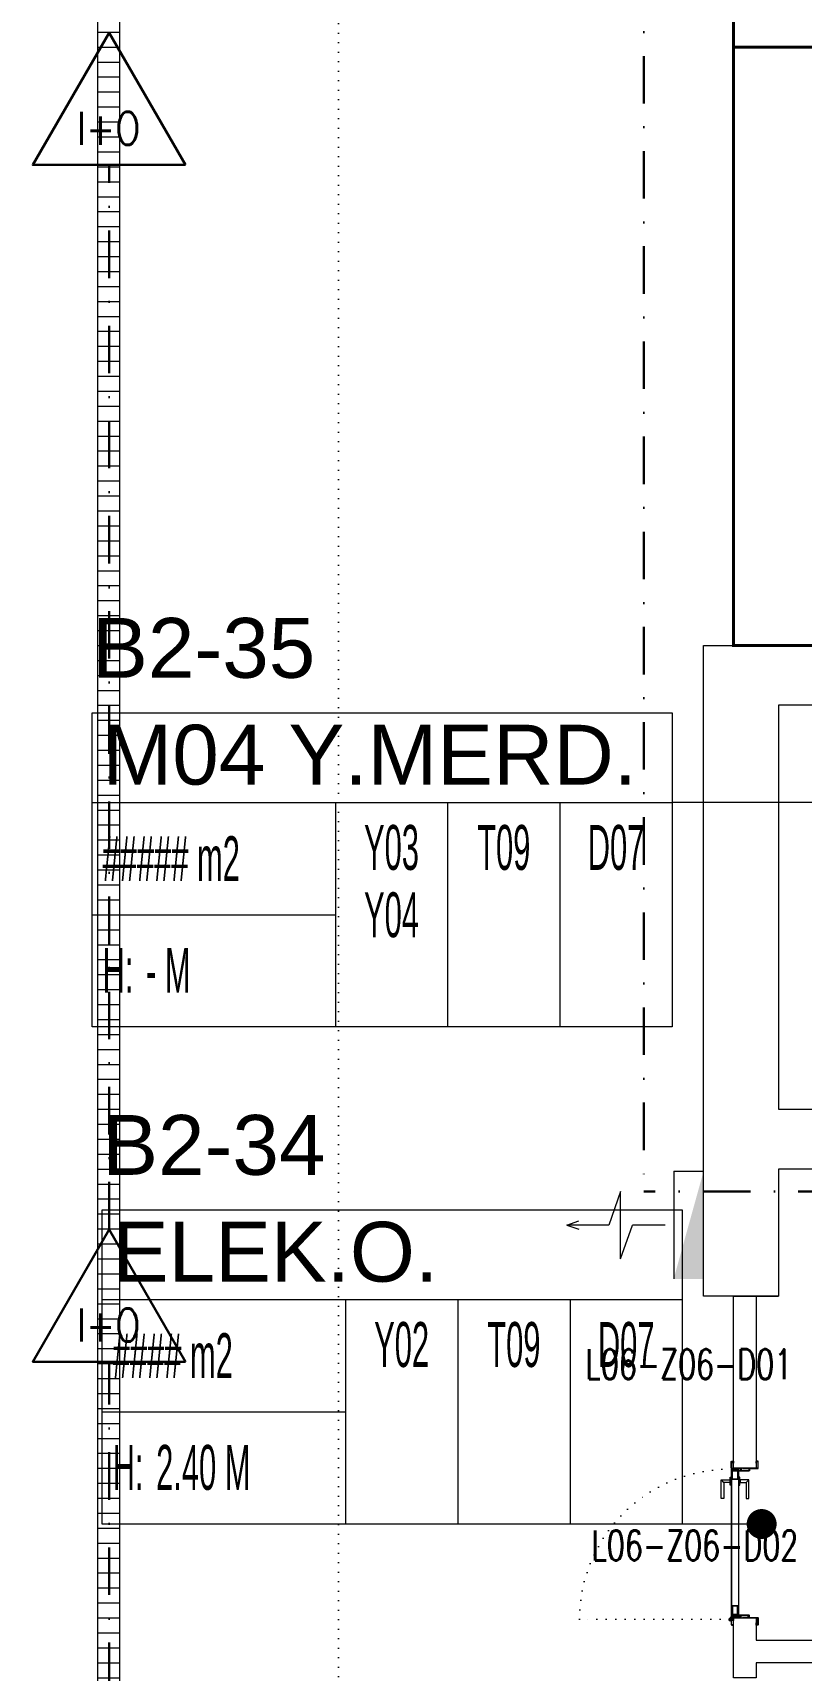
# Model space of a CAD drawing. Header units: metres. Extents: x -19121 to 152404, y -12107 to 29421.
# Drawn here: x 7972 to 8485, y 1795 to 2890 of the extents above; entities that cross this region are included whole.
import ezdxf
from ezdxf.enums import TextEntityAlignment as Align

# ---------------------------------------------------------------- set-up
doc = ezdxf.new("R2010")
doc.units = ezdxf.units.M
doc.header["$LTSCALE"] = 50
doc.header["$MEASUREMENT"] = 0
for name, pattern in [('DASHDOT', [25.4, 12.7, -6.35, 0, -6.35]), ('DOT2', [0.125, 0, -0.125]), ('HIDDEN', [0.375, 0.25, -0.125])]:
    doc.linetypes.add(name, pattern=pattern)
doc.layers.get('0').update_dxf_attribs({"color": 9, "lineweight": 9})
for name, color, linetype, lineweight in [('00', 9, 'Continuous', 9), ('01', 9, 'Continuous', 9), ('06B', 9, 'Continuous', 9), ('06D', 9, 'Continuous', 9), ('10', 9, 'Continuous', 9), ('20', 9, 'DOT2', 9), ('21_mahal200', 9, 'Continuous', 9), ('32-ekipman', 9, 'Continuous', 9), ('E-DEDEKTÖR NUMARALARI', 20, 'Continuous', 30), ('E-KABLO', 7, 'Continuous', 30), ('E-KOMBİNE DEDEKTÖR (ISI+OPTİK DUMAN)', 7, 'Continuous', 30)]:
    doc.layers.add(name, color=color, linetype=linetype, lineweight=lineweight)
doc.styles.add('Arial', font='arial.ttf', dxfattribs={"height": 2.5})
doc.styles.add('E-YAZI', font='txttw.shx', dxfattribs={"height": 200})
doc.styles.add('MuuM_TEXT-STANDART', font='ARIALN.TTF')
doc.dimstyles.new('MuuM_DIM200', dxfattribs={"dimscale": 20, "dimtxt": 2, "dimasz": 1, "dimexe": 1, "dimexo": 1, "dimgap": 1, "dimtad": 1, "dimdec": 1, "dimrnd": 0.5, "dimdsep": 46, "dimtxsty": 'MuuM_TEXT-STANDART', "dimblk": 'ARCHTICK', "dimcen": 0, "dimdle": 0.15, "dimclrd": 256, "dimclre": 256, "dimclrt": 256, "dimadec": 0, "dimazin": 0, "dimtfac": 5, "dimtdec": 1, "dimtix": 1, "dimtmove": 2, "dimatfit": 3, "dimldrblk": 'DOT', "dimfxl": 3, "dimfxlon": 1, "dimtolj": 1, "dimlwd": -1, "dimlwe": -1, "dimarcsym": 0})

# ---------------------------------------------------------------- blocks, each defined once
blk = doc.blocks.new('100_KOMBİNE DEDEKTÖR (ISI+OPTİK DUMAN) 085')
at = {"layer": 'E-KOMBİNE DEDEKTÖR (ISI+OPTİK DUMAN)', "color": 4}
blk.add_lwpolyline([(2.55, 0), (0, 4.416), (-2.55, 0)], close=True, dxfattribs=at)
at = {"layer": 'E-KOMBİNE DEDEKTÖR (ISI+OPTİK DUMAN)', "color": 3, "style": 'E-YAZI', "width": 0.8}
blk.add_text('I+O', height=1.1016, dxfattribs=at).set_placement((-0.018, 1.224), align=Align.MIDDLE)
blk = doc.blocks.new('2.bod.sitatik')
at = {"layer": '01'}
blk.add_lwpolyline([(8420, -6500), (8420, -6500), (8420, -6460), (8420, -6150), (9220, -6150), (9220, -6190), (8470, -6190), (8470, -6460), (9015, -6460), (9015, -6545), (9220, -6545), (9220, -6585), (8975, -6585), (8975, -6500), (8470, -6500), (8470, -6585), (8420, -6585), (8420, -6500)], dxfattribs=at)
blk = doc.blocks.new('p-işyeri')
at = {"color": 0, "const_width": 2}
blk.add_lwpolyline([(200, 0), (200, 700), (-200, 700), (-200, 0)], close=True, dxfattribs=at)
blk = doc.blocks.new('gr-p-barel kilitli kapı kolu')
at = {"flags": 128}
for points in [[(-0.9, 0.8), (-0.9, 4.9), (-11.7, 4.9), (-11.7, 6.7), (0.9, 6.7), (0.9, 0.8)], [(-0.8, 5), (0.8, 6.6)]]:
    blk.add_lwpolyline(points, dxfattribs=at)
blk.add_lwpolyline([(-2.75, 0), (-2.75, 0.7), (2.75, 0.7), (2.75, 0)])
blk.add_lwpolyline([(-1.3, 0.7), (1.3, 0.7), (1.3, 0.8), (-1.3, 0.8)], close=True)
blk = doc.blocks.new('prf-scr2')
at = {"linetype": 'DOT2', "ltscale": 10}
blk.add_line((0, 0.2), (0, -1.1), dxfattribs=at)
for p, q in [((-0.1, -0.2), (0.1, -0.3)), ((0.1, -0.2), (-0.1, -0.2)), ((0.1, -0.3), (-0.1, -0.3)), ((-0.1, -0.3), (0.1, -0.4)), ((0.1, -0.4), (-0.1, -0.4)), ((0.1, -0.5), (-0.1, -0.4)), ((-0.1, -0.4), (0.1, -0.4)), ((0.1, -0.6), (-0.1, -0.5)), ((-0.1, -0.5), (0.1, -0.5)), ((-0.1, -0.6), (0.1, -0.7)), ((0.1, -0.6), (-0.1, -0.6)), ((-0.1, -0.6), (0.1, -0.6)), ((-0.1, -0.7), (0.1, -0.8)), ((0.1, -0.7), (-0.1, -0.7)), ((-0.1, -0.8), (0.1, -0.8)), ((0.1, -0.8), (-0.1, -0.8)), ((0.1, -0.2), (0, -0.1)), ((0, -0.2), (0.1, -0.2))]:
    blk.add_line(p, q)
blk.add_lwpolyline([(0.2, 0), (-0.2, 0), (-0.2, 0), (-0.1, -0.1), (0.1, -0.1), (0.2, 0), (0.2, 0)], close=True)
for points in [[(0.2, 0), (-0.2, 0)], [(-0.1, -0.1), (-0.1, -0.2), (-0.1, -0.2), (-0.1, -0.2), (-0.1, -0.2), (-0.1, -0.3), (-0.1, -0.3), (-0.1, -0.3), (-0.1, -0.3), (-0.1, -0.4), (-0.1, -0.4), (-0.1, -0.4), (-0.1, -0.4), (-0.1, -0.4), (-0.1, -0.5), (-0.1, -0.5), (-0.1, -0.5), (-0.1, -0.5), (-0.1, -0.5), (-0.1, -0.5), (-0.1, -0.6), (-0.1, -0.6), (-0.1, -0.6), (-0.1, -0.6), (-0.1, -0.6), (-0.1, -0.7), (-0.1, -0.7), (-0.1, -0.7), (-0.1, -0.7), (-0.1, -0.7), (-0.1, -0.8), (-0.1, -0.8), (-0.1, -0.8), (-0.1, -0.8), (0, -0.9), (0, -0.9), (0, -0.9), (0.1, -0.8), (0.1, -0.8), (0.1, -0.7), (0.1, -0.7), (0.1, -0.7), (0.1, -0.7), (0.1, -0.7), (0.1, -0.7), (0.1, -0.6), (0.1, -0.6), (0.1, -0.6), (0.1, -0.6), (0.1, -0.6), (0.1, -0.5), (0.1, -0.5), (0.1, -0.5), (0.1, -0.5), (0.1, -0.4), (0.1, -0.4), (0.1, -0.4), (0.1, -0.4), (0.1, -0.4), (0.1, -0.3), (0.1, -0.3), (0.1, -0.3), (0.1, -0.3), (0.1, -0.3), (0.1, -0.3), (0.1, -0.2), (0.1, -0.2), (0.1, -0.2), (0.1, -0.2), (0.1, -0.2), (0.1, -0.1)]]:
    blk.add_lwpolyline(points)
blk = doc.blocks.new('K-SAC-01')
at = {"layer": '10'}
for points in [[(-4.6, 16.2, -0.414214), (-4.5, 16.3), (-0.1, 16.3, -0.414214), (0, 16.2), (0, 5.9), (0.2, 5.9), (0.2, 16.2, 0.414214), (-0.1, 16.5), (-4.5, 16.5, 0.414214), (-4.8, 16.2), (-4.8, 15.3, 0.414214), (-4.5, 15), (-3.4, 15), (-3.4, 15.2), (-4.5, 15.2, -0.414214), (-4.6, 15.3)], [(104.6, 16.2, 0.414214), (104.5, 16.3), (100.1, 16.3, 0.414214), (100, 16.2), (100, 5.9), (99.8, 5.9), (99.8, 16.2, -0.414214), (100.1, 16.5), (104.5, 16.5, -0.414214), (104.8, 16.2), (104.8, 15.3, -0.414214), (104.5, 15), (103.4, 15), (103.4, 15.2), (104.5, 15.2, 0.414214), (104.6, 15.3)], [(0.2, 10.3, -0.414214), (0.5, 10.6), (1.5, 10.6, -0.414214), (1.8, 10.3), (1.8, 3.9, -0.414214), (1.5, 3.6, -0.414214), (1.2, 3.9), (1.2, 4.8), (0.2, 4.8), (0.2, -1.2, -0.414214), (-0.1, -1.5), (-4.5, -1.5, -0.414214), (-4.8, -1.2), (-4.8, -0.3, -0.414214), (-4.5, 0), (-3.4, 0), (-3.4, -0.2), (-4.5, -0.2, 0.414214), (-4.6, -0.3), (-4.6, -1.2, 0.414214), (-4.5, -1.3), (-0.1, -1.3, 0.414214), (0, -1.2), (0, 5), (1.4, 5), (1.4, 3.9, 0.414214), (1.5, 3.8, 0.414214), (1.6, 3.9), (1.6, 10.3, 0.414214), (1.5, 10.4), (0.5, 10.4, 0.414214), (0.4, 10.3), (0.4, 9.4), (0.2, 9.4)], [(-0.4, -2), (1, -1.4), (1, 1.5), (1.2, 1.5), (1.2, -1.5), (-0.3, -2.2, -14.796002)], [(99.8, 10.3, 0.414214), (99.5, 10.6), (98.5, 10.6, 0.414214), (98.2, 10.3), (98.2, 3.9, 0.414214), (98.5, 3.6, 0.414214), (98.8, 3.9), (98.8, 4.8), (99.8, 4.8), (99.8, -1.2, 0.414214), (100.1, -1.5), (104.5, -1.5, 0.414214), (104.8, -1.2), (104.8, -0.3, 0.414214), (104.5, 0), (103.4, 0), (103.4, -0.2), (104.5, -0.2, -0.414214), (104.6, -0.3), (104.6, -1.2, -0.414214), (104.5, -1.3), (100.1, -1.3, -0.414214), (100, -1.2), (100, 5), (98.6, 5), (98.6, 3.9, -0.414214), (98.5, 3.8, -0.414214), (98.4, 3.9), (98.4, 10.3, -0.414214), (98.5, 10.4), (99.5, 10.4, -0.414214), (99.6, 10.3), (99.6, 9.4), (99.8, 9.4)]]:
    blk.add_lwpolyline(points, format="xyb", close=True, dxfattribs=at)
for points in [[(98.8, 0.1), (98.8, 2.1), (99.1, 2.1), (99.1, 3.2), (1.5, 3.2), (1.5, 2.1), (1.8, 2.1), (1.8, 0.1), (1.5, 0.1), (1.5, 1.9), (1.2, 1.9), (1.2, 3.5), (99.4, 3.5), (99.4, 1.9), (99.1, 1.9), (99.1, 0.1)], [(98.8, 2.1), (98.8, 0.1), (99.4, 0.1), (99.4, -1.5), (1.2, -1.5), (1.2, 0.1), (1.8, 0.1), (1.8, 2.1), (2.1, 2.1), (2.1, -0.1), (1.5, -0.1), (1.5, -1.2), (99.1, -1.2), (99.1, -0.1), (98.5, -0.1), (98.5, 2.1), (98.8, 2.1)]]:
    blk.add_lwpolyline(points, dxfattribs=at)
for points in [[(2.1, 3), (8.1, 3), (8.1, -1), (2.1, -1)], [(2.4, 2.7), (7.8, 2.7), (7.8, -0.7), (2.4, -0.7)], [(98.5, 3), (92.5, 3), (92.5, -1), (98.5, -1)], [(98.2, 2.7), (92.8, 2.7), (92.8, -0.7), (98.2, -0.7)]]:
    blk.add_lwpolyline(points, close=True, dxfattribs=at)
blk.add_circle((-0.9, -2.5), 0.55, dxfattribs=at)
at = {"layer": '20', "linetype": 'HIDDEN'}
for points in [[(-0.2, -1.3), (-0.2, 0), (-1.7, 0), (-1.7, -1.3)], [(-0.4, -2), (-0.4, -0.2), (-1.5, -0.2), (-1.5, -2)]]:
    blk.add_lwpolyline(points, dxfattribs=at)
at = {"layer": '20'}
blk.add_lwpolyline([(-0.9, -2.5), (-0.9, -102.9)], dxfattribs=at)
blk.add_arc((-0.9, -2.5), 100.4, 270, 1.5131, dxfattribs=at)
at = {"layer": '06B'}
blk.add_blockref('gr-p-barel kilitli kapı kolu', (91.4, 3.5), dxfattribs=at)
at = {"layer": '06B', "xscale": -1, "rotation": 180}
blk.add_blockref('gr-p-barel kilitli kapı kolu', (91.4, -1.5), dxfattribs=at)
at = {"layer": '10', "xscale": -1, "rotation": 90}
blk.add_blockref('prf-scr2', (1.5, 1), dxfattribs=at)
at = {"layer": '10', "rotation": 270}
blk.add_blockref('prf-scr2', (99.1, 1.2), dxfattribs=at)
blk = doc.blocks.new('p-ızgara')
at = {"layer": '06D'}
h = blk.add_hatch(dxfattribs=at)
h.set_pattern_fill('_USER', color=252, scale=10, angle=180, style=0, pattern_type=0)
h.set_pattern_definition([(180, (20, -8630), (-1e-15, -10), [])])
h.paths.add_polyline_path([(8015, -4975), (8015, -8278.5), (8030, -8278.5), (8030, -4975)])
blk.add_lwpolyline([(8015, -4975), (8015, -8278.5), (8030, -8278.5), (8030, -4975)], close=True, dxfattribs=at)
blk = doc.blocks.new('YD-72-20')
at = {"linetype": 'Continuous'}
for p, q in [((0, 0.714), (-0.028, 0.634)), ((0, 0.714), (0.028, 0.634)), ((0, 0.434), (0, 0.714)), ((-0.225, 0.355), (0.225, 0.355)), ((-0.225, 0.355), (0, 0.276)), ((0.225, 0.355), (0, 0.434)), ((0, 0.058), (0, 0.276)), ((0.36, 0), (-0.36, 0)), ((0.36, 0), (0.36, -0.2))]:
    blk.add_line(p, q, dxfattribs=at)
blk.add_solid([(0.36, -0.2), (-0.36, 0), (-0.36, -0.2)])
blk = doc.blocks.new('A$C29B32992')
at = {"xscale": 100, "yscale": 100, "zscale": 100, "rotation": 90}
blk.add_blockref('YD-72-20', (8400, -8797.5), dxfattribs=at)
blk = doc.blocks.new('_ArchTick')
at = {"color": 0, "linetype": 'ByBlock', "const_width": 0.15}
blk.add_lwpolyline([(-0.5, -0.5), (0.5, 0.5)], dxfattribs=at)
blk = doc.blocks.new('_Dot')
at = {"color": 0, "linetype": 'ByBlock', "lineweight": -2}
blk.add_line((-0.5, 0), (-1, 0), dxfattribs=at)
at = {"color": 0, "linetype": 'ByBlock', "const_width": 0.5}
blk.add_lwpolyline([(-0.25, 0, 1), (0.25, 0, 1)], format="xyb", close=True, dxfattribs=at)
blk = doc.blocks.new('0_roomno2')
blk.add_lwpolyline([(19.375, -10.5), (0, -10.5), (0, 0), (19.375, 0)], close=True)
for points in [[(0, -3), (19.375, -3)], [(8.125, -3), (8.125, -10.5)], [(11.875, -3), (11.875, -10.5)], [(15.625, -3), (15.625, -10.5)], [(0, -6.75), (8.125, -6.75)]]:
    blk.add_lwpolyline(points)
at = {"style": 'MuuM_TEXT-STANDART', "width": 0.6}
blk.add_text('H:', height=1.5, dxfattribs=at).set_placement((0.35, -8.608), align=Align.MIDDLE_LEFT)
at = {"style": 'Arial'}
blk.add_attdef('ODANO', (0, 1.17), '', height=2, dxfattribs=at)
blk.add_attdef('MEKANADI', text='', height=2, dxfattribs=at).set_placement((0.35, -3), align=Align.BOTTOM_LEFT)
at = {"style": 'MuuM_TEXT-STANDART', "width": 0.6}
for tag, p in [('YER01', (10, -4.5)), ('TAVAN01', (13.75, -4.5)), ('DUVAR01', (17.5, -4.5)), ('YER02', (10, -6.75)), ('TAVAN02', (13.75, -6.75)), ('DUVAR02', (17.5, -6.75)), ('YER03', (10, -9)), ('TAVAN03', (13.75, -9)), ('DUVAR03', (17.5, -9))]:
    blk.add_attdef(tag, text='', height=1.5, dxfattribs=at).set_placement(p, align=Align.MIDDLE_CENTER)
for tag, p in [('M2', (0.35, -4.875)), ('TEMIZTAVANYUKSEKLIGI', (1.8, -8.608))]:
    blk.add_attdef(tag, text='', height=1.5, dxfattribs=at).set_placement(p, align=Align.MIDDLE_LEFT)
blk = doc.blocks.new('2.bod.Mimari')
at = {"layer": '00'}
for p, q in [((8440, -6700), (8440, -6585)), ((8440, -6585), (8455, -6585)), ((8455, -6585), (8455, -6700)), ((8455, -6585), (8470, -6585)), ((8455, -6700), (8440, -6700))]:
    blk.add_line(p, q, dxfattribs=at)
for points in [[(8440, -6830), (8440, -6830), (8440, -6800), (8455, -6800), (8455, -6815), (8670, -6815), (8670, -6500)], [(8685, -6500), (8685, -6830), (8455, -6830)], [(8455, -6830), (8455, -6840), (8440, -6840), (8440, -6830)]]:
    blk.add_lwpolyline(points, dxfattribs=at)
at = {"layer": '06D', "linetype": 'DOT2'}
blk.add_lwpolyline([(8176.12, -4350), (8176.12, -7755), (8176.12, -8105)], dxfattribs=at)
at = {"xscale": -1, "rotation": 270}
blk.add_blockref('K-SAC-01', (8440, -6800), dxfattribs=at)
at = {"layer": '06D'}
blk.add_blockref('p-ızgara', (0, 0), dxfattribs=at)
at = {"layer": '06D', "color": 89, "linetype": 'HIDDEN', "true_color": 0x2e4d23, "rotation": 90}
for p in [(9140, -5550), (9140, -5950)]:
    blk.add_blockref('p-işyeri', p, dxfattribs=at)
at = {"layer": '21_mahal200'}
ref = blk.add_blockref('0_roomno2', (8011.49, -6195), dxfattribs=dict(at, xscale=20, yscale=20, zscale=20))
ref.add_attrib('ODANO', 'B2-35', (8011.49, -6171.6), dxfattribs={"layer": '0', "height": 40, "style": 'Arial'})
ref.add_attrib('MEKANADI', 'M04 Y.MERD.', dxfattribs={"layer": '0', "height": 40, "style": 'Arial'}).set_placement((8018.49, -6255), align=Align.BOTTOM_LEFT)
ref.add_attrib('M2', '##### m2', dxfattribs={"layer": '0', "height": 30, "style": 'MuuM_TEXT-STANDART', "width": 0.6}).set_placement((8018.49, -6292.5), align=Align.MIDDLE_LEFT)
ref.add_attrib('TEMIZTAVANYUKSEKLIGI', '- M', dxfattribs={"layer": '0', "height": 30, "style": 'MuuM_TEXT-STANDART', "width": 0.6}).set_placement((8047.49, -6367.16), align=Align.MIDDLE_LEFT)
ref.add_attrib('YER01', 'Y03', dxfattribs={"layer": '0', "height": 30, "style": 'MuuM_TEXT-STANDART', "width": 0.6}).set_placement((8211.49, -6285), align=Align.MIDDLE_CENTER)
ref.add_attrib('TAVAN01', 'T09', dxfattribs={"layer": '0', "height": 30, "style": 'MuuM_TEXT-STANDART', "width": 0.6}).set_placement((8286.49, -6285), align=Align.MIDDLE_CENTER)
ref.add_attrib('DUVAR01', 'D07', dxfattribs={"layer": '0', "height": 30, "style": 'MuuM_TEXT-STANDART', "width": 0.6}).set_placement((8361.49, -6285), align=Align.MIDDLE_CENTER)
ref.add_attrib('YER02', 'Y04', dxfattribs={"layer": '0', "height": 30, "style": 'MuuM_TEXT-STANDART', "width": 0.6}).set_placement((8211.49, -6330), align=Align.MIDDLE_CENTER)
ref = blk.add_blockref('0_roomno2', (8018.26, -6527.25), dxfattribs=dict(at, xscale=20, yscale=20, zscale=20))
ref.add_attrib('ODANO', 'B2-34', (8018.26, -6503.85), dxfattribs={"layer": '0', "height": 40, "style": 'Arial'})
ref.add_attrib('MEKANADI', 'ELEK.O.', dxfattribs={"layer": '0', "height": 40, "style": 'Arial'}).set_placement((8025.26, -6587.25), align=Align.BOTTOM_LEFT)
ref.add_attrib('M2', '#### m2', dxfattribs={"layer": '0', "height": 30, "style": 'MuuM_TEXT-STANDART', "width": 0.6}).set_placement((8025.26, -6624.75), align=Align.MIDDLE_LEFT)
ref.add_attrib('TEMIZTAVANYUKSEKLIGI', '2.40 M', dxfattribs={"layer": '0', "height": 30, "style": 'MuuM_TEXT-STANDART', "width": 0.6}).set_placement((8054.26, -6699.41), align=Align.MIDDLE_LEFT)
ref.add_attrib('YER01', 'Y02', dxfattribs={"layer": '0', "height": 30, "style": 'MuuM_TEXT-STANDART', "width": 0.6}).set_placement((8218.26, -6617.25), align=Align.MIDDLE_CENTER)
ref.add_attrib('TAVAN01', 'T09', dxfattribs={"layer": '0', "height": 30, "style": 'MuuM_TEXT-STANDART', "width": 0.6}).set_placement((8293.26, -6617.25), align=Align.MIDDLE_CENTER)
ref.add_attrib('DUVAR01', 'D07', dxfattribs={"layer": '0', "height": 30, "style": 'MuuM_TEXT-STANDART', "width": 0.6}).set_placement((8368.26, -6617.25), align=Align.MIDDLE_CENTER)
at = {"layer": '32-ekipman'}
blk.add_blockref('A$C29B32992', (0, 2260.12), dxfattribs=at)
at = {"layer": '21_mahal200'}
for points in [[(8529.2, -6255), (8398.99, -6255)], [(8458.77, -6737.25), (8285.18, -6737.25)]]:
    blk.add_leader(points, dimstyle='MuuM_DIM200', override={"dimasz": 1, "dimfxl": 10}, dxfattribs=at)

msp = doc.modelspace()

# ---------------------------------------------------------------- linework, layer by layer
at = {"layer": 'E-KABLO', "color": 3, "linetype": 'DASHDOT', "ltscale": 0.05}
for p in [(8380, 3319.22), (8514.9, 2115)]:
    msp.add_line(p, (8380, 2115), dxfattribs=at)
at = {"layer": 'E-KABLO', "color": 6, "linetype": 'DASHDOT', "ltscale": 0.05}
for p, q in [((8022.85, 2089.62), (8022.85, 2801.29)), ((8022.85, 1209.35), (8022.85, 2001.29))]:
    msp.add_line(p, q, dxfattribs=at)

# ---------------------------------------------------------------- block references
for name in ['2.bod.sitatik', '2.bod.Mimari']:
    msp.add_blockref(name, (0, 8630))
at = {"layer": 'E-KOMBİNE DEDEKTÖR (ISI+OPTİK DUMAN)', "xscale": 20, "yscale": 20, "zscale": 20}
for p in [(8022.84, 2801.21), (8022.84, 2001.21)]:
    msp.add_blockref('100_KOMBİNE DEDEKTÖR (ISI+OPTİK DUMAN) 085', p, dxfattribs=at)

# ---------------------------------------------------------------- texts
at = {"layer": 'E-DEDEKTÖR NUMARALARI', "style": 'E-YAZI', "width": 0.7}
for s, p in [('L06-Z06-D01', (8341.13, 1989.56)), ('L06-Z06-D02', (8345.2, 1868.45))]:
    msp.add_text(s, height=20, dxfattribs=at).set_placement(p)

doc.saveas('drawing.dxf')
